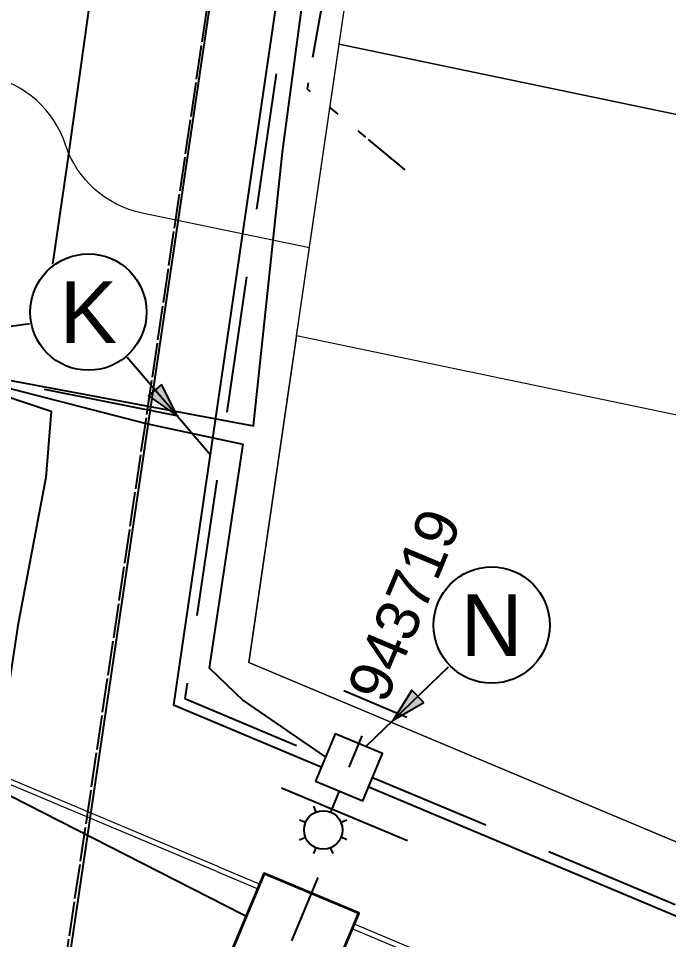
# Model space of a CAD drawing. Header units: metres. Extents: x 307635 to 308805, y 6256169 to 6257356.
# Drawn here: x 308129.43 to 308148.45, y 6256718.92 to 6256745.83 of the extents above; entities that cross this region are included whole.
import ezdxf
from ezdxf.enums import TextEntityAlignment as Align

# ---------------------------------------------------------------- set-up
doc = ezdxf.new("R2010")
doc.units = ezdxf.units.M
for name, pattern in [('Cable Exist OH', [1, 1, 0]), ('IE Trench LV', [6, 4, -2]), ('PHANTOM', [6.15, 3, -0.75, 0.3, -0.75, 0.3, -0.75, 0.3])]:
    doc.linetypes.add(name, pattern=pattern)
doc.layers.get('0').update_dxf_attribs({"color": 6})
doc.layers.get('Defpoints').update_dxf_attribs({"color": 250})
doc.layers.add('_User Miscellaneous10', color=252, linetype='Continuous', lineweight=13, transparency=0.5)
for name, color, linetype, lineweight in [('_User_LV_Exist', 5, 'Continuous', 35), ('Cadastre Developer_SP_NEW', 92, 'Continuous', 15), ('Mains_TR_EXT', 211, 'Continuous', 25)]:
    doc.layers.add(name, color=color, linetype=linetype, lineweight=lineweight)
for name, color, linetype in [('Equip_SP_SL_NEW', 2, 'Continuous'), ('Mains_LV_New_R6', 2, 'Cable Z'), ('Mains_LV_New_T84', 2, 'Cable x'), ('Notes_SP_NEW', 51, 'Continuous'), ('OH_Details_SP_MISC', 7, 'Continuous'), ('Services_SP_NEW_UG', 2, 'Continuous'), ('SupportsUG_SP_LV_SL_NEW', 2, 'Continuous'), ('Trench_SP_NEW', 2, 'Continuous')]:
    doc.layers.add(name, color=color, linetype=linetype)
doc.styles.add('SL_LABEL', font='arial.ttf', dxfattribs={"height": 2})
doc.styles.get("Standard").update_dxf_attribs({"font": 'arial.ttf'})
doc.linetypes.add('Cable New UG', pattern='A,5.5,-0.01,["X",Standard,S=1.8,R=0,X=0,Y=-0.94],-1.7', length=7.21)
doc.linetypes.add('Cable o', pattern='A,3.5,-0.01,["O",Standard,S=1.25,R=0,X=0,Y=-0.63],-1.36', length=4.87)
doc.linetypes.add('Cable x', pattern='A,4.5,-0.01,["X",Standard,S=1.25,R=0,X=0,Y=-0.65],-1.2', length=5.71)
doc.linetypes.add('Cable Z', pattern='A,5,-0.01,["Z",Standard,S=1.5,R=0,X=0,Y=-0.75],-1.3', length=6.31)

# ---------------------------------------------------------------- blocks, each defined once
blk = doc.blocks.new('COLUMN_NEW')
at = {"layer": 'Defpoints'}
blk.add_line((4, -2), (4, 2), dxfattribs=at)
at = {"width": 0.9, "flags": 8}
blk.add_attdef('ASSET_NUM', text='', height=2, dxfattribs=at).set_placement((4, 2), align=Align.MIDDLE_LEFT)
at = {"flags": 1}
blk.add_attdef('Z', (-2.351, -1.813), '', height=0.2, rotation=270, dxfattribs=at)
at = {"flags": 9}
for tag, p in [('NOTES', (-2, -1.813)), ('SUBURB', (-1.8, -1.813)), ('STREETNAME', (-1.6, -1.813)), ('LOCATION', (-1.4, -1.813)), ('LEGEND', (-1.2, -1.813)), ('USAGE', (-1, -1.813)), ('STATE', (-0.8, -1.813)), ('OWNED_BY', (-0.6, -1.813)), ('COLUMN_TYPE', (-0.4, -1.813)), ('STREET_CODE', (-0.2, -1.813)), ('STRUCTURE_PLANT_NUMBER', (0.031, -1.813))]:
    blk.add_attdef(tag, text='', height=0.2, rotation=270, dxfattribs=at).set_placement(p, align=Align.MIDDLE_LEFT)
at = {"ltscale": 10}
blk.add_wipeout([(-1.5, -1.5), (-1.5, 1.5), (1.5, 1.5), (1.5, -1.5)], dxfattribs=at)
blk.add_lwpolyline([(-1.5, 1.5), (-1.5, -1.5), (1.5, -1.5), (1.5, 1.5)], close=True)
at = {"layer": 'Defpoints'}
blk.add_line((0, 0), (2, 0), dxfattribs=at)
blk = doc.blocks.new('*U263')
for tag, height, rotation, flags, p in [('LANTNUMBER', 0.2, 270, 9, (-1.4, 2.6)), ('LOUTREACH', 0.2, 270, 9, (-1.4, 2.2)), ('LOUTREACHVOCAB', 0.2, 270, 9, (-1.4, 2)), ('LRATECODE', 0.2, 270, 9, (-1.4, 1.8)), ('LREMOVE', 0.2, 270, 9, (-1.4, 1.6)), ('LREPLACE', 0.2, 270, 9, (-1.4, 1.4)), ('LTYPE', 0.2, 270, 9, (-1.4, 1.2)), ('LTYPEVOCAB', 0.2, 270, 9, (-1.4, 1)), ('LEGEND', 0.2, 270, 9, (-1.4, 0.8)), ('SUBURB', 0.2, 270, 9, (-1.4, 0.6)), ('STREETNAME', 0.2, 270, 9, (-1.4, 0.4)), ('LOCATION', 0.2, 270, 9, (-1.4, 0.2)), ('LNEW', 0.2, 270, 9, (-6.4, 0)), ('LMASTVOCAB', 0.2, 270, 9, (-6.2, 0)), ('LMAST', 0.2, 270, 9, (-6, 0)), ('LLAMPVOCAB', 0.2, 270, 9, (-5.8, 0)), ('LLAMP', 0.2, 270, 9, (-5.6, 0)), ('LEXIST', 0.2, 270, 9, (-5.4, 0)), ('LCHARGE3PERCENT', 0.2, 270, 9, (-5.2, 0)), ('LCHARGE3', 0.2, 270, 9, (-5, 0)), ('LCHARGE2PERCENT', 0.2, 270, 9, (-4.8, 0)), ('LCHARGE2', 0.2, 270, 9, (-4.6, 0)), ('LCHARGE1PERCENT', 0.2, 270, 9, (-4.4, 0)), ('LCHARGE1', 0.2, 270, 9, (-4.2, 0)), ('LCATEGORY', 0.2, 270, 9, (-4, 0)), ('LBRACKETVOCAB', 0.2, 270, 9, (-3.8, 0)), ('LBRACKET', 0.2, 270, 9, (-3.6, 0)), ('CREPLACE', 0.2, 270, 9, (-3.2, 0)), ('CREMOVE', 0.2, 270, 9, (-3, 0)), ('CNUMBER', 0.2, 270, 9, (-2.8, 0)), ('CNEW', 0.2, 270, 9, (-2.6, 0)), ('CEXIST', 0.2, 270, 9, (-2.4, 0)), ('USAGE', 0.2, 270, 9, (-2.2, 0)), ('STATE', 0.2, 270, 9, (-2, 0)), ('OWNED_BY', 0.2, 270, 9, (-1.8, 0)), ('NOTES', 0.2, 270, 9, (-1.4, 0)), ('NO_PHASES', 0.2, 270, 9, (-1.2, 0)), ('LNUMBER', 1, 247.6127, 8, (-3.591, -6.092))]:
    blk.add_attdef(tag, text='', height=height, rotation=rotation, dxfattribs=dict(flags=flags)).set_placement(p, align=Align.MIDDLE_LEFT)
at = {"style": 'SL_LABEL'}
for tag, height, rotation, flags, p in [('STREET_CODE', 0.001, 270, 9, (0.001, 0)), ('ASSET_NUM', 1, 247.6127, 8, (-1.741, -6.853))]:
    blk.add_attdef(tag, text='', height=height, rotation=rotation, dxfattribs=dict(at, flags=flags)).set_placement(p, align=Align.MIDDLE_LEFT)
at = {"flags": 1}
blk.add_attdef('Z', (0, 0), '', height=0.001, rotation=270, dxfattribs=at)
blk.add_wipeout([(-2.166, -5.259), (-2.908, -4.275), (-3.084, -3.056), (-2.1, -2.314), (-0.881, -2.138), (-0.139, -3.122), (0.037, -4.341), (-0.947, -5.083)])
for p, q in [((0, 0), (-1.095, -2.658)), ((-2.1, -2.314), (-1.956, -2.66)), ((-2.564, -3.27), (-2.91, -3.127)), ((-0.139, -3.122), (-0.485, -3.266)), ((-2.908, -4.275), (-2.562, -4.131)), ((-0.137, -4.27), (-0.483, -4.127)), ((-1.952, -4.739), (-2.095, -5.085)), ((-0.947, -5.083), (-1.091, -4.737))]:
    blk.add_line(p, q)
blk.add_circle((-1.523, -3.699), 1.125)
at = {"flags": 9}
for tag, p in [('LKINGHEIGHT', (-3.4, 0)), ('ORIENTATION', (-1.6, 0)), ('OPERATING_VOLTAGE', (-1.4, 0)), ('LANTERN_TYPE', (-1, 0)), ('LANTERN_PURPOSE', (-0.8, 0)), ('CONTROL_TYPE', (-0.6, 0)), ('CONSTRUCTED_VOLTAGE', (-0.4, 0)), ('MAINTAINED_BY', (-1.4, -0.663))]:
    blk.add_attdef(tag, text='', height=0.2, rotation=270, dxfattribs=at).set_placement(p, align=Align.MIDDLE_LEFT)
blk.add_attdef('OPERATED_BY', (-1.4, -0.407), '', height=0.2, rotation=270, dxfattribs=at)
blk = doc.blocks.new('*U268')
at = {"layer": 'Defpoints'}
blk.add_line((4, -2), (4, 2), dxfattribs=at)
at = {"width": 0.9, "flags": 8}
blk.add_attdef('ASSET_NUM', text='', height=2, dxfattribs=at).set_placement((4, 2), align=Align.MIDDLE_LEFT)
at = {"flags": 1}
blk.add_attdef('Z', (-2.351, -1.813), '', height=0.2, rotation=270, dxfattribs=at)
at = {"flags": 9}
for tag, p in [('NOTES', (-2, -1.813)), ('SUBURB', (-1.8, -1.813)), ('STREETNAME', (-1.6, -1.813)), ('LOCATION', (-1.4, -1.813)), ('LEGEND', (-1.2, -1.813)), ('USAGE', (-1, -1.813)), ('STATE', (-0.8, -1.813)), ('OWNED_BY', (-0.6, -1.813)), ('COLUMN_TYPE', (-0.4, -1.813)), ('STREET_CODE', (-0.2, -1.813)), ('STRUCTURE_PLANT_NUMBER', (0.031, -1.813))]:
    blk.add_attdef(tag, text='', height=0.2, rotation=270, dxfattribs=at).set_placement(p, align=Align.MIDDLE_LEFT)
at = {"ltscale": 10}
blk.add_wipeout([(-1.5, -1.5), (-1.5, 1.5), (1.5, 1.5), (1.5, -1.5)], dxfattribs=at)
blk.add_lwpolyline([(-1.5, 1.5), (-1.5, -1.5), (1.5, -1.5), (1.5, 1.5)], close=True)
at = {"layer": 'Defpoints'}
blk.add_line((0, 0), (2, 0), dxfattribs=at)
blk = doc.blocks.new('*U305')
h = blk.add_hatch(color=256)
h.dxf.hatch_style = 1
h.paths.add_polyline_path([(2.141, -2.117), (1.761, -2.442), (2.601, -3.039)])
at = {"flags": 128}
blk.add_lwpolyline([(2.141, -2.117), (1.761, -2.442), (2.601, -3.039), (2.141, -2.117)], dxfattribs=at)
at = {"layer": 'Defpoints'}
blk.add_line((2.601, -3.039), (3.576, -4.179), dxfattribs=at)
blk.add_wipeout([(0, 1.75), (-0.021, 1.75), (-0.043, 1.749), (-0.064, 1.749), (-0.086, 1.748), (-0.107, 1.747), (-0.129, 1.745), (-0.15, 1.744), (-0.172, 1.742), (-0.193, 1.739), (-0.214, 1.737), (-0.236, 1.734), (-0.257, 1.731), (-0.278, 1.728), (-0.299, 1.724), (-0.32, 1.72), (-0.341, 1.716), (-0.362, 1.712), (-0.383, 1.707), (-0.404, 1.703), (-0.425, 1.698), (-0.446, 1.692), (-0.467, 1.687), (-0.487, 1.681), (-0.508, 1.675), (-0.529, 1.668), (-0.549, 1.662), (-0.569, 1.655), (-0.59, 1.648), (-0.61, 1.64), (-0.63, 1.633), (-0.65, 1.625), (-0.67, 1.617), (-0.689, 1.608), (-0.709, 1.6), (-0.729, 1.591), (-0.748, 1.582), (-0.768, 1.573), (-0.787, 1.563), (-0.806, 1.553), (-0.825, 1.543), (-0.844, 1.533), (-0.863, 1.523), (-0.881, 1.512), (-0.9, 1.501), (-0.918, 1.49), (-0.936, 1.478), (-0.954, 1.467), (-0.972, 1.455), (-0.99, 1.443), (-1.008, 1.431), (-1.025, 1.418), (-1.042, 1.406), (-1.06, 1.393), (-1.077, 1.38), (-1.094, 1.366), (-1.11, 1.353), (-1.127, 1.339), (-1.143, 1.325), (-1.159, 1.311), (-1.175, 1.297), (-1.191, 1.282), (-1.207, 1.267), (-1.222, 1.253), (-1.237, 1.237), (-1.253, 1.222), (-1.267, 1.207), (-1.282, 1.191), (-1.297, 1.175), (-1.311, 1.159), (-1.325, 1.143), (-1.339, 1.127), (-1.353, 1.11), (-1.366, 1.094), (-1.38, 1.077), (-1.393, 1.06), (-1.406, 1.042), (-1.418, 1.025), (-1.431, 1.008), (-1.443, 0.99), (-1.455, 0.972), (-1.467, 0.954), (-1.478, 0.936), (-1.49, 0.918), (-1.501, 0.9), (-1.512, 0.881), (-1.523, 0.863), (-1.533, 0.844), (-1.543, 0.825), (-1.553, 0.806), (-1.563, 0.787), (-1.573, 0.768), (-1.582, 0.748), (-1.591, 0.729), (-1.6, 0.709), (-1.608, 0.689), (-1.617, 0.67), (-1.625, 0.65), (-1.633, 0.63), (-1.64, 0.61), (-1.648, 0.59), (-1.655, 0.569), (-1.662, 0.549), (-1.668, 0.529), (-1.675, 0.508), (-1.681, 0.487), (-1.687, 0.467), (-1.692, 0.446), (-1.698, 0.425), (-1.703, 0.404), (-1.707, 0.383), (-1.712, 0.362), (-1.716, 0.341), (-1.72, 0.32), (-1.724, 0.299), (-1.728, 0.278), (-1.731, 0.257), (-1.734, 0.236), (-1.737, 0.214), (-1.739, 0.193), (-1.742, 0.172), (-1.744, 0.15), (-1.745, 0.129), (-1.747, 0.107), (-1.748, 0.086), (-1.749, 0.064), (-1.749, 0.043), (-1.75, 0.021), (-1.75, 0), (-1.75, -0.021), (-1.749, -0.043), (-1.749, -0.064), (-1.748, -0.086), (-1.747, -0.107), (-1.745, -0.129), (-1.744, -0.15), (-1.742, -0.172), (-1.739, -0.193), (-1.737, -0.214), (-1.734, -0.236), (-1.731, -0.257), (-1.728, -0.278), (-1.724, -0.299), (-1.72, -0.32), (-1.716, -0.341), (-1.712, -0.362), (-1.707, -0.383), (-1.703, -0.404), (-1.698, -0.425), (-1.692, -0.446), (-1.687, -0.467), (-1.681, -0.487), (-1.675, -0.508), (-1.668, -0.529), (-1.662, -0.549), (-1.655, -0.569), (-1.648, -0.59), (-1.64, -0.61), (-1.633, -0.63), (-1.625, -0.65), (-1.617, -0.67), (-1.608, -0.689), (-1.6, -0.709), (-1.591, -0.729), (-1.582, -0.748), (-1.573, -0.768), (-1.563, -0.787), (-1.553, -0.806), (-1.543, -0.825), (-1.533, -0.844), (-1.523, -0.863), (-1.512, -0.881), (-1.501, -0.9), (-1.49, -0.918), (-1.478, -0.936), (-1.467, -0.954), (-1.455, -0.972), (-1.443, -0.99), (-1.431, -1.008), (-1.418, -1.025), (-1.406, -1.042), (-1.393, -1.06), (-1.38, -1.077), (-1.366, -1.094), (-1.353, -1.11), (-1.339, -1.127), (-1.325, -1.143), (-1.311, -1.159), (-1.297, -1.175), (-1.282, -1.191), (-1.267, -1.207), (-1.253, -1.222), (-1.237, -1.237), (-1.222, -1.253), (-1.207, -1.267), (-1.191, -1.282), (-1.175, -1.297), (-1.159, -1.311), (-1.143, -1.325), (-1.127, -1.339), (-1.11, -1.353), (-1.094, -1.366), (-1.077, -1.38), (-1.06, -1.393), (-1.042, -1.406), (-1.025, -1.418), (-1.008, -1.431), (-0.99, -1.443), (-0.972, -1.455), (-0.954, -1.467), (-0.936, -1.478), (-0.918, -1.49), (-0.9, -1.501), (-0.881, -1.512), (-0.863, -1.523), (-0.844, -1.533), (-0.825, -1.543), (-0.806, -1.553), (-0.787, -1.563), (-0.768, -1.573), (-0.748, -1.582), (-0.729, -1.591), (-0.709, -1.6), (-0.689, -1.608), (-0.67, -1.617), (-0.65, -1.625), (-0.63, -1.633), (-0.61, -1.64), (-0.59, -1.648), (-0.569, -1.655), (-0.549, -1.662), (-0.529, -1.668), (-0.508, -1.675), (-0.487, -1.681), (-0.467, -1.687), (-0.446, -1.692), (-0.425, -1.698), (-0.404, -1.703), (-0.383, -1.707), (-0.362, -1.712), (-0.341, -1.716), (-0.32, -1.72), (-0.299, -1.724), (-0.278, -1.728), (-0.257, -1.731), (-0.236, -1.734), (-0.214, -1.737), (-0.193, -1.739), (-0.172, -1.742), (-0.15, -1.744), (-0.129, -1.745), (-0.107, -1.747), (-0.086, -1.748), (-0.064, -1.749), (-0.043, -1.749), (-0.021, -1.75), (0, -1.75), (0.021, -1.75), (0.043, -1.749), (0.064, -1.749), (0.086, -1.748), (0.107, -1.747), (0.129, -1.745), (0.15, -1.744), (0.172, -1.742), (0.193, -1.739), (0.214, -1.737), (0.236, -1.734), (0.257, -1.731), (0.278, -1.728), (0.299, -1.724), (0.32, -1.72), (0.341, -1.716), (0.362, -1.712), (0.383, -1.707), (0.404, -1.703), (0.425, -1.698), (0.446, -1.692), (0.467, -1.687), (0.487, -1.681), (0.508, -1.675), (0.529, -1.668), (0.549, -1.662), (0.569, -1.655), (0.59, -1.648), (0.61, -1.64), (0.63, -1.633), (0.65, -1.625), (0.67, -1.617), (0.689, -1.608), (0.709, -1.6), (0.729, -1.591), (0.748, -1.582), (0.768, -1.573), (0.787, -1.563), (0.806, -1.553), (0.825, -1.543), (0.844, -1.533), (0.863, -1.523), (0.881, -1.512), (0.9, -1.501), (0.918, -1.49), (0.936, -1.478), (0.954, -1.467), (0.972, -1.455), (0.99, -1.443), (1.008, -1.431), (1.025, -1.418), (1.042, -1.406), (1.06, -1.393), (1.077, -1.38), (1.094, -1.366), (1.11, -1.353), (1.127, -1.339), (1.143, -1.325), (1.159, -1.311), (1.175, -1.297), (1.191, -1.282), (1.207, -1.267), (1.222, -1.253), (1.237, -1.237), (1.253, -1.222), (1.267, -1.207), (1.282, -1.191), (1.297, -1.175), (1.311, -1.159), (1.325, -1.143), (1.339, -1.127), (1.353, -1.11), (1.366, -1.094), (1.38, -1.077), (1.393, -1.06), (1.406, -1.042), (1.418, -1.025), (1.431, -1.008), (1.443, -0.99), (1.455, -0.972), (1.467, -0.954), (1.478, -0.936), (1.49, -0.918), (1.501, -0.9), (1.512, -0.881), (1.523, -0.863), (1.533, -0.844), (1.543, -0.825), (1.553, -0.806), (1.563, -0.787), (1.573, -0.768), (1.582, -0.748), (1.591, -0.729), (1.6, -0.709), (1.608, -0.689), (1.617, -0.67), (1.625, -0.65), (1.633, -0.63), (1.64, -0.61), (1.648, -0.59), (1.655, -0.569), (1.662, -0.549), (1.668, -0.529), (1.675, -0.508), (1.681, -0.487), (1.687, -0.467), (1.692, -0.446), (1.698, -0.425), (1.703, -0.404), (1.707, -0.383), (1.712, -0.362), (1.716, -0.341), (1.72, -0.32), (1.724, -0.299), (1.728, -0.278), (1.731, -0.257), (1.734, -0.236), (1.737, -0.214), (1.739, -0.193), (1.742, -0.172), (1.744, -0.15), (1.745, -0.129), (1.747, -0.107), (1.748, -0.086), (1.749, -0.064), (1.749, -0.043), (1.75, -0.021), (1.75, 0), (1.75, 0.021), (1.749, 0.043), (1.749, 0.064), (1.748, 0.086), (1.747, 0.107), (1.745, 0.129), (1.744, 0.15), (1.742, 0.172), (1.739, 0.193), (1.737, 0.214), (1.734, 0.236), (1.731, 0.257), (1.728, 0.278), (1.724, 0.299), (1.72, 0.32), (1.716, 0.341), (1.712, 0.362), (1.707, 0.383), (1.703, 0.404), (1.698, 0.425), (1.692, 0.446), (1.687, 0.467), (1.681, 0.487), (1.675, 0.508), (1.668, 0.529), (1.662, 0.549), (1.655, 0.569), (1.648, 0.59), (1.64, 0.61), (1.633, 0.63), (1.625, 0.65), (1.617, 0.67), (1.608, 0.689), (1.6, 0.709), (1.591, 0.729), (1.582, 0.748), (1.573, 0.768), (1.563, 0.787), (1.553, 0.806), (1.543, 0.825), (1.533, 0.844), (1.523, 0.863), (1.512, 0.881), (1.501, 0.9), (1.49, 0.918), (1.478, 0.936), (1.467, 0.954), (1.455, 0.972), (1.443, 0.99), (1.431, 1.008), (1.418, 1.025), (1.406, 1.042), (1.393, 1.06), (1.38, 1.077), (1.366, 1.094), (1.353, 1.11), (1.339, 1.127), (1.325, 1.143), (1.311, 1.159), (1.297, 1.175), (1.282, 1.191), (1.267, 1.207), (1.253, 1.222), (1.237, 1.237), (1.222, 1.253), (1.207, 1.267), (1.191, 1.282), (1.175, 1.297), (1.159, 1.311), (1.143, 1.325), (1.127, 1.339), (1.11, 1.353), (1.094, 1.366), (1.077, 1.38), (1.06, 1.393), (1.042, 1.406), (1.025, 1.418), (1.008, 1.431), (0.99, 1.443), (0.972, 1.455), (0.954, 1.467), (0.936, 1.478), (0.918, 1.49), (0.9, 1.501), (0.881, 1.512), (0.863, 1.523), (0.844, 1.533), (0.825, 1.543), (0.806, 1.553), (0.787, 1.563), (0.768, 1.573), (0.748, 1.582), (0.729, 1.591), (0.709, 1.6), (0.689, 1.608), (0.67, 1.617), (0.65, 1.625), (0.63, 1.633), (0.61, 1.64), (0.59, 1.648), (0.569, 1.655), (0.549, 1.662), (0.529, 1.668), (0.508, 1.675), (0.487, 1.681), (0.467, 1.687), (0.446, 1.692), (0.425, 1.698), (0.404, 1.703), (0.383, 1.707), (0.362, 1.712), (0.341, 1.716), (0.32, 1.72), (0.299, 1.724), (0.278, 1.728), (0.257, 1.731), (0.236, 1.734), (0.214, 1.737), (0.193, 1.739), (0.172, 1.742), (0.15, 1.744), (0.129, 1.745), (0.107, 1.747), (0.086, 1.748), (0.064, 1.749), (0.043, 1.749), (0.021, 1.75)])
blk.add_line((2.601, -3.039), (1.138, -1.33))
blk.add_circle((0, 0), 1.7)
at = {"width": 0.9}
blk.add_attdef('CODE', text='', height=1.8, dxfattribs=at).set_placement((0, 0), align=Align.MIDDLE_CENTER)
at = {"flags": 1}
blk.add_attdef('Z', (0, 0), '', height=0.2, dxfattribs=at)
blk = doc.blocks.new('*U290')
h = blk.add_hatch(color=256)
h.dxf.hatch_style = 1
h.paths.add_polyline_path([(-1.986, -2.262), (-2.333, -1.902), (-2.88, -2.776)])
at = {"flags": 128}
blk.add_lwpolyline([(-1.986, -2.262), (-2.333, -1.902), (-2.88, -2.776), (-1.986, -2.262)], dxfattribs=at)
at = {"layer": 'Defpoints'}
blk.add_line((-2.88, -2.776), (-3.96, -3.817), dxfattribs=at)
blk.add_wipeout([(0, 1.75), (-0.021, 1.75), (-0.043, 1.749), (-0.064, 1.749), (-0.086, 1.748), (-0.107, 1.747), (-0.129, 1.745), (-0.15, 1.744), (-0.172, 1.742), (-0.193, 1.739), (-0.214, 1.737), (-0.236, 1.734), (-0.257, 1.731), (-0.278, 1.728), (-0.299, 1.724), (-0.32, 1.72), (-0.341, 1.716), (-0.362, 1.712), (-0.383, 1.707), (-0.404, 1.703), (-0.425, 1.698), (-0.446, 1.692), (-0.467, 1.687), (-0.487, 1.681), (-0.508, 1.675), (-0.529, 1.668), (-0.549, 1.662), (-0.569, 1.655), (-0.59, 1.648), (-0.61, 1.64), (-0.63, 1.633), (-0.65, 1.625), (-0.67, 1.617), (-0.689, 1.608), (-0.709, 1.6), (-0.729, 1.591), (-0.748, 1.582), (-0.768, 1.573), (-0.787, 1.563), (-0.806, 1.553), (-0.825, 1.543), (-0.844, 1.533), (-0.863, 1.523), (-0.881, 1.512), (-0.9, 1.501), (-0.918, 1.49), (-0.936, 1.478), (-0.954, 1.467), (-0.972, 1.455), (-0.99, 1.443), (-1.008, 1.431), (-1.025, 1.418), (-1.042, 1.406), (-1.06, 1.393), (-1.077, 1.38), (-1.094, 1.366), (-1.11, 1.353), (-1.127, 1.339), (-1.143, 1.325), (-1.159, 1.311), (-1.175, 1.297), (-1.191, 1.282), (-1.207, 1.267), (-1.222, 1.253), (-1.237, 1.237), (-1.253, 1.222), (-1.267, 1.207), (-1.282, 1.191), (-1.297, 1.175), (-1.311, 1.159), (-1.325, 1.143), (-1.339, 1.127), (-1.353, 1.11), (-1.366, 1.094), (-1.38, 1.077), (-1.393, 1.06), (-1.406, 1.042), (-1.418, 1.025), (-1.431, 1.008), (-1.443, 0.99), (-1.455, 0.972), (-1.467, 0.954), (-1.478, 0.936), (-1.49, 0.918), (-1.501, 0.9), (-1.512, 0.881), (-1.523, 0.863), (-1.533, 0.844), (-1.543, 0.825), (-1.553, 0.806), (-1.563, 0.787), (-1.573, 0.768), (-1.582, 0.748), (-1.591, 0.729), (-1.6, 0.709), (-1.608, 0.689), (-1.617, 0.67), (-1.625, 0.65), (-1.633, 0.63), (-1.64, 0.61), (-1.648, 0.59), (-1.655, 0.569), (-1.662, 0.549), (-1.668, 0.529), (-1.675, 0.508), (-1.681, 0.487), (-1.687, 0.467), (-1.692, 0.446), (-1.698, 0.425), (-1.703, 0.404), (-1.707, 0.383), (-1.712, 0.362), (-1.716, 0.341), (-1.72, 0.32), (-1.724, 0.299), (-1.728, 0.278), (-1.731, 0.257), (-1.734, 0.236), (-1.737, 0.214), (-1.739, 0.193), (-1.742, 0.172), (-1.744, 0.15), (-1.745, 0.129), (-1.747, 0.107), (-1.748, 0.086), (-1.749, 0.064), (-1.749, 0.043), (-1.75, 0.021), (-1.75, 0), (-1.75, -0.021), (-1.749, -0.043), (-1.749, -0.064), (-1.748, -0.086), (-1.747, -0.107), (-1.745, -0.129), (-1.744, -0.15), (-1.742, -0.172), (-1.739, -0.193), (-1.737, -0.214), (-1.734, -0.236), (-1.731, -0.257), (-1.728, -0.278), (-1.724, -0.299), (-1.72, -0.32), (-1.716, -0.341), (-1.712, -0.362), (-1.707, -0.383), (-1.703, -0.404), (-1.698, -0.425), (-1.692, -0.446), (-1.687, -0.467), (-1.681, -0.487), (-1.675, -0.508), (-1.668, -0.529), (-1.662, -0.549), (-1.655, -0.569), (-1.648, -0.59), (-1.64, -0.61), (-1.633, -0.63), (-1.625, -0.65), (-1.617, -0.67), (-1.608, -0.689), (-1.6, -0.709), (-1.591, -0.729), (-1.582, -0.748), (-1.573, -0.768), (-1.563, -0.787), (-1.553, -0.806), (-1.543, -0.825), (-1.533, -0.844), (-1.523, -0.863), (-1.512, -0.881), (-1.501, -0.9), (-1.49, -0.918), (-1.478, -0.936), (-1.467, -0.954), (-1.455, -0.972), (-1.443, -0.99), (-1.431, -1.008), (-1.418, -1.025), (-1.406, -1.042), (-1.393, -1.06), (-1.38, -1.077), (-1.366, -1.094), (-1.353, -1.11), (-1.339, -1.127), (-1.325, -1.143), (-1.311, -1.159), (-1.297, -1.175), (-1.282, -1.191), (-1.267, -1.207), (-1.253, -1.222), (-1.237, -1.237), (-1.222, -1.253), (-1.207, -1.267), (-1.191, -1.282), (-1.175, -1.297), (-1.159, -1.311), (-1.143, -1.325), (-1.127, -1.339), (-1.11, -1.353), (-1.094, -1.366), (-1.077, -1.38), (-1.06, -1.393), (-1.042, -1.406), (-1.025, -1.418), (-1.008, -1.431), (-0.99, -1.443), (-0.972, -1.455), (-0.954, -1.467), (-0.936, -1.478), (-0.918, -1.49), (-0.9, -1.501), (-0.881, -1.512), (-0.863, -1.523), (-0.844, -1.533), (-0.825, -1.543), (-0.806, -1.553), (-0.787, -1.563), (-0.768, -1.573), (-0.748, -1.582), (-0.729, -1.591), (-0.709, -1.6), (-0.689, -1.608), (-0.67, -1.617), (-0.65, -1.625), (-0.63, -1.633), (-0.61, -1.64), (-0.59, -1.648), (-0.569, -1.655), (-0.549, -1.662), (-0.529, -1.668), (-0.508, -1.675), (-0.487, -1.681), (-0.467, -1.687), (-0.446, -1.692), (-0.425, -1.698), (-0.404, -1.703), (-0.383, -1.707), (-0.362, -1.712), (-0.341, -1.716), (-0.32, -1.72), (-0.299, -1.724), (-0.278, -1.728), (-0.257, -1.731), (-0.236, -1.734), (-0.214, -1.737), (-0.193, -1.739), (-0.172, -1.742), (-0.15, -1.744), (-0.129, -1.745), (-0.107, -1.747), (-0.086, -1.748), (-0.064, -1.749), (-0.043, -1.749), (-0.021, -1.75), (0, -1.75), (0.021, -1.75), (0.043, -1.749), (0.064, -1.749), (0.086, -1.748), (0.107, -1.747), (0.129, -1.745), (0.15, -1.744), (0.172, -1.742), (0.193, -1.739), (0.214, -1.737), (0.236, -1.734), (0.257, -1.731), (0.278, -1.728), (0.299, -1.724), (0.32, -1.72), (0.341, -1.716), (0.362, -1.712), (0.383, -1.707), (0.404, -1.703), (0.425, -1.698), (0.446, -1.692), (0.467, -1.687), (0.487, -1.681), (0.508, -1.675), (0.529, -1.668), (0.549, -1.662), (0.569, -1.655), (0.59, -1.648), (0.61, -1.64), (0.63, -1.633), (0.65, -1.625), (0.67, -1.617), (0.689, -1.608), (0.709, -1.6), (0.729, -1.591), (0.748, -1.582), (0.768, -1.573), (0.787, -1.563), (0.806, -1.553), (0.825, -1.543), (0.844, -1.533), (0.863, -1.523), (0.881, -1.512), (0.9, -1.501), (0.918, -1.49), (0.936, -1.478), (0.954, -1.467), (0.972, -1.455), (0.99, -1.443), (1.008, -1.431), (1.025, -1.418), (1.042, -1.406), (1.06, -1.393), (1.077, -1.38), (1.094, -1.366), (1.11, -1.353), (1.127, -1.339), (1.143, -1.325), (1.159, -1.311), (1.175, -1.297), (1.191, -1.282), (1.207, -1.267), (1.222, -1.253), (1.237, -1.237), (1.253, -1.222), (1.267, -1.207), (1.282, -1.191), (1.297, -1.175), (1.311, -1.159), (1.325, -1.143), (1.339, -1.127), (1.353, -1.11), (1.366, -1.094), (1.38, -1.077), (1.393, -1.06), (1.406, -1.042), (1.418, -1.025), (1.431, -1.008), (1.443, -0.99), (1.455, -0.972), (1.467, -0.954), (1.478, -0.936), (1.49, -0.918), (1.501, -0.9), (1.512, -0.881), (1.523, -0.863), (1.533, -0.844), (1.543, -0.825), (1.553, -0.806), (1.563, -0.787), (1.573, -0.768), (1.582, -0.748), (1.591, -0.729), (1.6, -0.709), (1.608, -0.689), (1.617, -0.67), (1.625, -0.65), (1.633, -0.63), (1.64, -0.61), (1.648, -0.59), (1.655, -0.569), (1.662, -0.549), (1.668, -0.529), (1.675, -0.508), (1.681, -0.487), (1.687, -0.467), (1.692, -0.446), (1.698, -0.425), (1.703, -0.404), (1.707, -0.383), (1.712, -0.362), (1.716, -0.341), (1.72, -0.32), (1.724, -0.299), (1.728, -0.278), (1.731, -0.257), (1.734, -0.236), (1.737, -0.214), (1.739, -0.193), (1.742, -0.172), (1.744, -0.15), (1.745, -0.129), (1.747, -0.107), (1.748, -0.086), (1.749, -0.064), (1.749, -0.043), (1.75, -0.021), (1.75, 0), (1.75, 0.021), (1.749, 0.043), (1.749, 0.064), (1.748, 0.086), (1.747, 0.107), (1.745, 0.129), (1.744, 0.15), (1.742, 0.172), (1.739, 0.193), (1.737, 0.214), (1.734, 0.236), (1.731, 0.257), (1.728, 0.278), (1.724, 0.299), (1.72, 0.32), (1.716, 0.341), (1.712, 0.362), (1.707, 0.383), (1.703, 0.404), (1.698, 0.425), (1.692, 0.446), (1.687, 0.467), (1.681, 0.487), (1.675, 0.508), (1.668, 0.529), (1.662, 0.549), (1.655, 0.569), (1.648, 0.59), (1.64, 0.61), (1.633, 0.63), (1.625, 0.65), (1.617, 0.67), (1.608, 0.689), (1.6, 0.709), (1.591, 0.729), (1.582, 0.748), (1.573, 0.768), (1.563, 0.787), (1.553, 0.806), (1.543, 0.825), (1.533, 0.844), (1.523, 0.863), (1.512, 0.881), (1.501, 0.9), (1.49, 0.918), (1.478, 0.936), (1.467, 0.954), (1.455, 0.972), (1.443, 0.99), (1.431, 1.008), (1.418, 1.025), (1.406, 1.042), (1.393, 1.06), (1.38, 1.077), (1.366, 1.094), (1.353, 1.11), (1.339, 1.127), (1.325, 1.143), (1.311, 1.159), (1.297, 1.175), (1.282, 1.191), (1.267, 1.207), (1.253, 1.222), (1.237, 1.237), (1.222, 1.253), (1.207, 1.267), (1.191, 1.282), (1.175, 1.297), (1.159, 1.311), (1.143, 1.325), (1.127, 1.339), (1.11, 1.353), (1.094, 1.366), (1.077, 1.38), (1.06, 1.393), (1.042, 1.406), (1.025, 1.418), (1.008, 1.431), (0.99, 1.443), (0.972, 1.455), (0.954, 1.467), (0.936, 1.478), (0.918, 1.49), (0.9, 1.501), (0.881, 1.512), (0.863, 1.523), (0.844, 1.533), (0.825, 1.543), (0.806, 1.553), (0.787, 1.563), (0.768, 1.573), (0.748, 1.582), (0.729, 1.591), (0.709, 1.6), (0.689, 1.608), (0.67, 1.617), (0.65, 1.625), (0.63, 1.633), (0.61, 1.64), (0.59, 1.648), (0.569, 1.655), (0.549, 1.662), (0.529, 1.668), (0.508, 1.675), (0.487, 1.681), (0.467, 1.687), (0.446, 1.692), (0.425, 1.698), (0.404, 1.703), (0.383, 1.707), (0.362, 1.712), (0.341, 1.716), (0.32, 1.72), (0.299, 1.724), (0.278, 1.728), (0.257, 1.731), (0.236, 1.734), (0.214, 1.737), (0.193, 1.739), (0.172, 1.742), (0.15, 1.744), (0.129, 1.745), (0.107, 1.747), (0.086, 1.748), (0.064, 1.749), (0.043, 1.749), (0.021, 1.75)])
blk.add_line((-2.88, -2.776), (-1.26, -1.215))
blk.add_circle((0, 0), 1.7)
at = {"width": 0.9}
blk.add_attdef('CODE', text='', height=1.8, dxfattribs=at).set_placement((0, 0), align=Align.MIDDLE_CENTER)
at = {"flags": 1}
blk.add_attdef('Z', (0, 0), '', height=0.2, dxfattribs=at)

msp = doc.modelspace()

# ---------------------------------------------------------------- linework, layer by layer
at = {"layer": '_User Miscellaneous10'}
for p, q in [((308135.293, 6256721.042), (308142.484, 6256718.021)), ((308135.235, 6256720.903), (308142.426, 6256717.882))]:
    msp.add_line(p, q, dxfattribs=at)
for points in [[(308137.946, 6256739.127), (308133.051, 6256740.145, -0.267949), (308130.813, 6256742.143, 0.267949), (308128.575, 6256744.141), (308121.884, 6256745.533)], [(308135.235, 6256720.903), (308125.235, 6256725.105, -0.352967), (308119.873, 6256735.05, -3.939695)], [(308135.293, 6256721.042), (308125.293, 6256725.243, -0.352967), (308120.021, 6256735.023, -0.352967)]]:
    msp.add_lwpolyline(points, format="xyb", dxfattribs=at)
at = {"layer": '_User_LV_Exist', "linetype": 'Cable o', "lineweight": -2, "flags": 128}
msp.add_lwpolyline([(308124.304, 6256736.172), (308130.202, 6256736.974), (308130.87, 6256741.595), (308132.36, 6256752.284), (308138.042, 6256753.599)], dxfattribs=at)
at = {"layer": 'Cadastre Developer_SP_NEW', "flags": 128}
msp.add_lwpolyline([(308187.261, 6256836.9), (308190.423, 6256832.375), (308184.916, 6256805.995), (308184.383, 6256803.009), (308171.399, 6256715.395), (308168.193, 6256713.587), (308136.174, 6256727.017), (308152.251, 6256836.89), (308157.987, 6256841.174), (308187.261, 6256836.9)], dxfattribs=at)
for points in [[(308138.817, 6256745.082), (308140.021, 6256753.31), (308175.91, 6256745.836), (308174.691, 6256737.612)], [(308137.57, 6256736.557), (308138.817, 6256745.082), (308174.691, 6256737.612), (308173.429, 6256729.09)], [(308136.174, 6256727.017), (308168.193, 6256713.587), (308171.399, 6256715.395), (308173.429, 6256729.09), (308137.57, 6256736.557)]]:
    msp.add_lwpolyline(points, close=True, dxfattribs=at)
at = {"layer": 'Mains_LV_New_R6', "color": 2, "linetype": 'Cable New UG', "flags": 128}
msp.add_lwpolyline([(308124.304, 6256736.172), (308136.311, 6256733.926), (308137.154, 6256741.926), (308138.184, 6256749.598), (308138.042, 6256753.599)], dxfattribs=at)
at = {"layer": 'Mains_TR_EXT', "linetype": 'Cable Exist OH'}
msp.add_lwpolyline([(308144.321, 6256809.241), (308123.065, 6256666.177)], dxfattribs=at)
at = {"layer": 'OH_Details_SP_MISC', "color": 7, "linetype": 'Continuous', "flags": 128}
msp.add_lwpolyline([(308162.558, 6256934.559), (308144.321, 6256809.241), (308121.344, 6256653.511)], dxfattribs=at)
at = {"layer": 'Services_SP_NEW_UG', "linetype": 'PHANTOM', "flags": 128}
msp.add_lwpolyline([(308138.042, 6256753.599), (308139.171, 6256751.129), (308137.878, 6256743.779), (308140.733, 6256741.411)], dxfattribs=at)
at = {"layer": 'Trench_SP_NEW', "linetype": 'IE Trench LV', "flags": 128}
msp.add_lwpolyline([(308124.304, 6256736.172), (308135.47, 6256733.946)], dxfattribs=at)

# ---------------------------------------------------------------- next in the draw order: block references
at = {"layer": 'Equip_SP_SL_NEW', "linetype": 'Cable New UG', "xscale": 0.5, "yscale": 0.5, "zscale": 0.5}
msp.add_blockref('*U263', (308139.111, 6256723.971), dxfattribs=at)

# ---------------------------------------------------------------- next in the draw order: linework, layer by layer
at = {"layer": '_User_LV_Exist', "linetype": 'Cable New UG', "lineweight": -2, "flags": 128}
msp.add_lwpolyline([(308165.629, 6256816.76), (308171.181, 6256815.535), (308168.655, 6256798.99), (308145.306, 6256803.067), (308142.843, 6256786.409), (308138.042, 6256753.599), (308133.97, 6256725.773), (308168.322, 6256711.364), (308173.234, 6256714.133), (308175.407, 6256728.797), (308186.433, 6256724.827), (308184.073, 6256708.821), (308187.072, 6256703.5), (308204.449, 6256696.211), (308218.952, 6256690.128, 0.095462), (308230.709, 6256687.617, 0.072101), (308240.041, 6256688.665), (308245.993, 6256690.19)], format="xyb", dxfattribs=at)
at = {"layer": '_User_LV_Exist', "linetype": 'Cable o', "lineweight": -2, "flags": 128}
msp.add_lwpolyline([(308125.778, 6256735.896), (308130.394, 6256734.359), (308130.237, 6256732.423), (308129.414, 6256728.096), (308128.699, 6256723.375), (308137.442, 6256718.918)], dxfattribs=at)
at = {"layer": 'Mains_LV_New_R6', "color": 2, "linetype": 'Cable New UG', "flags": 128}
msp.add_lwpolyline([(308125.778, 6256735.896), (308133.171, 6256733.994), (308135.995, 6256733.392), (308135.013, 6256726.854), (308136.011, 6256725.901), (308139.682, 6256723.377)], dxfattribs=at)
at = {"layer": 'Mains_LV_New_T84', "color": 2, "linetype": 'Cable New UG', "flags": 128}
msp.add_lwpolyline([(308160.86, 6256818.692), (308161.966, 6256818.473), (308161.28, 6256814.995), (308147.487, 6256817.821), (308142.843, 6256786.409), (308138.042, 6256753.599), (308133.97, 6256725.773), (308168.322, 6256711.364), (308173.234, 6256714.133), (308175.407, 6256728.797), (308186.433, 6256724.827), (308184.073, 6256708.821), (308187.072, 6256703.5), (308204.449, 6256696.211), (308218.952, 6256690.128, 0.095462), (308230.709, 6256687.617, 0.072101), (308240.041, 6256688.665), (308245.993, 6256690.19)], format="xyb", dxfattribs=at)
at = {"layer": 'Trench_SP_NEW', "linetype": 'IE Trench LV', "flags": 128}
msp.add_lwpolyline([(308148.266, 6256821.397), (308144.159, 6256793.33), (308141.684, 6256776.414), (308138.89, 6256757.319), (308136.279, 6256739.474), (308134.301, 6256725.959), (308152.842, 6256718.183), (308161.267, 6256714.649), (308168.303, 6256711.698), (308172.959, 6256714.322), (308178.92, 6256753.742)], dxfattribs=at)

# ---------------------------------------------------------------- next in the draw order: block references
at = {"layer": '_User_LV_Exist', "lineweight": -2, "rotation": 67.28105375240133}
msp.add_blockref('*U268', (308137.427, 6256718.883), dxfattribs=at)
at = {"layer": 'Notes_SP_NEW'}
ref = msp.add_blockref('*U305', (308131.482, 6256737.252), dxfattribs=at)
ref.add_attrib('CODE', 'K', dxfattribs={"layer": '0', "height": 1.8}).set_placement((308131.482, 6256737.252), align=Align.MIDDLE_CENTER)
ref = msp.add_blockref('*U290', (308143.274, 6256728.107), dxfattribs=at)
ref.add_attrib('CODE', 'N', dxfattribs={"layer": '0', "height": 1.8}).set_placement((308143.274, 6256728.107), align=Align.MIDDLE_CENTER)

# ---------------------------------------------------------------- next in the draw order: block references
at = {"layer": 'SupportsUG_SP_LV_SL_NEW'}
ref = msp.add_blockref('COLUMN_NEW', (308139.103, 6256723.953), dxfattribs=dict(at, xscale=0.5, yscale=0.5, zscale=0.5, rotation=67.28105375240133))
ref.add_attrib('ASSET_NUM', '943719', dxfattribs={"layer": '0', "height": 1.25, "rotation": 67.2811}).set_placement((308139.59, 6256726.007), align=Align.MIDDLE_LEFT)

doc.saveas('drawing.dxf')
